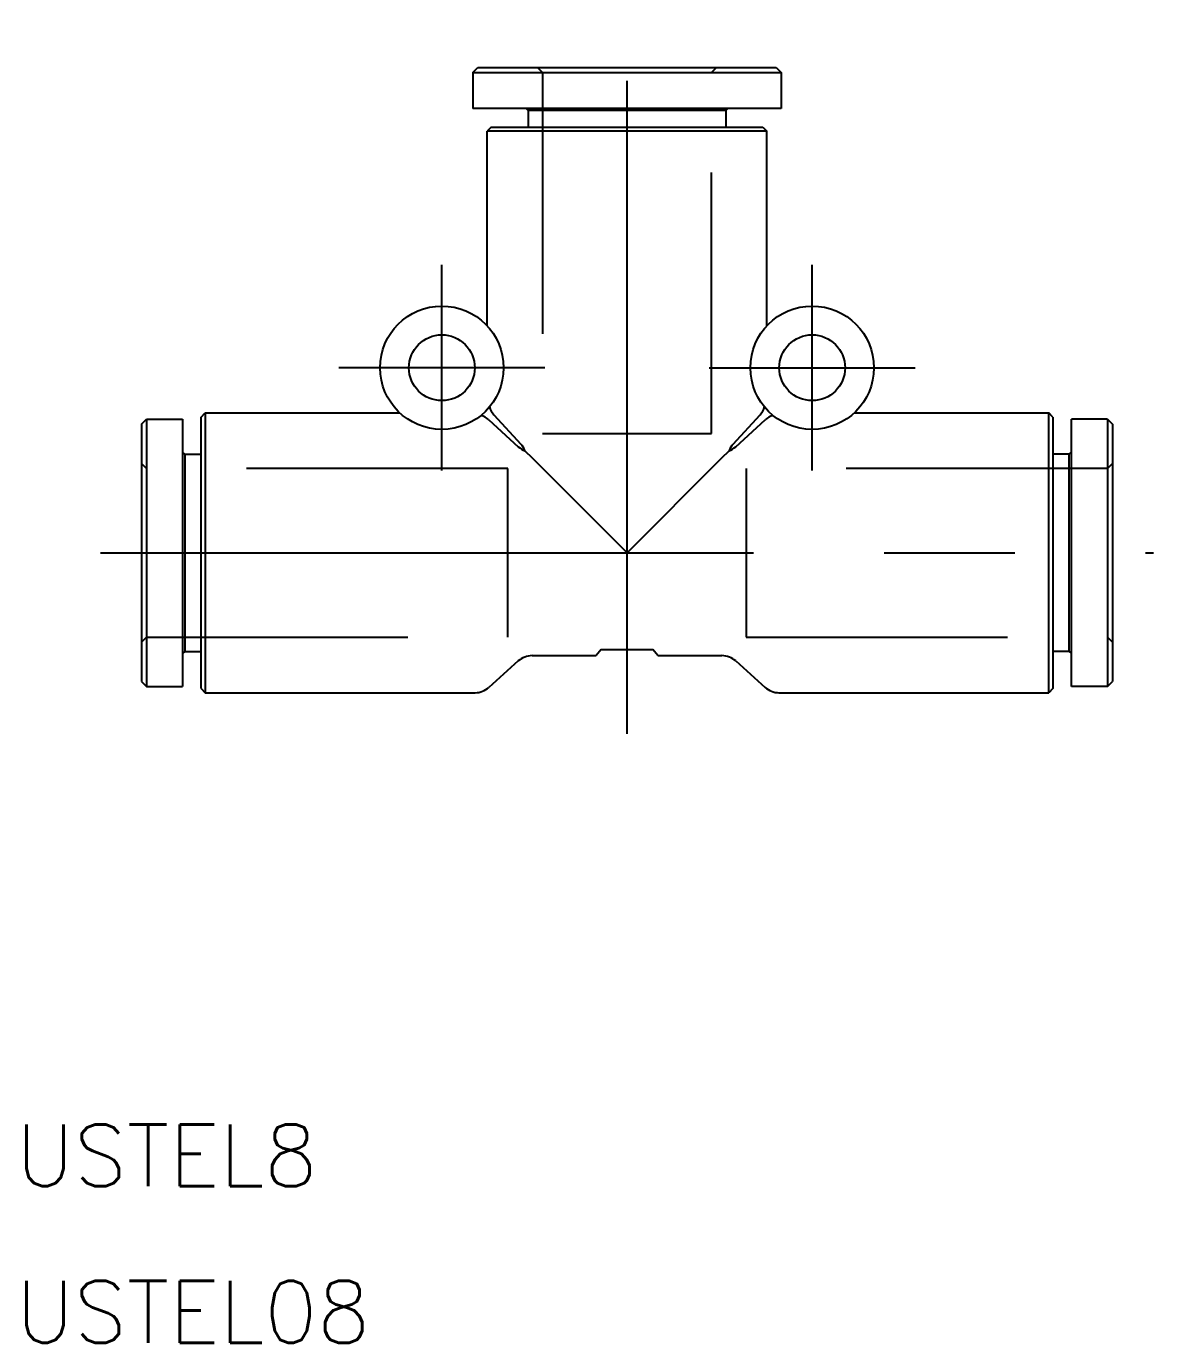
# Model space of a CAD drawing. Extents: x -29.2 to 56.3, y -38.4 to 25.6.
# Drawn here: x -29.2 to 25.6, y -38.4 to 25.6 of the extents above; entities that cross this region are included whole.
import ezdxf

# ---------------------------------------------------------------- set-up
doc = ezdxf.new("R2010")
doc.units = 0
doc.linetypes.add('CENTER', pattern=[50.8, 31.75, -6.35, 6.35, -6.35])
doc.linetypes.add('DASHED', pattern=[19.05, 12.7, -6.35])
doc.layers.get('0').update_dxf_attribs({"linetype": 'CONTINUOUS'})
doc.layers.add('CENTER', color=1, linetype='CENTER')
doc.styles.get("Standard").update_dxf_attribs({"font": 'txt.shx', "height": 3, "bigfont": 'bigfont.shx'})

msp = doc.modelspace()

# ---------------------------------------------------------------- linework, layer by layer
at = {"color": 7, "linetype": 'CONTINUOUS'}
for p, q in [((-7.5, 23.35), (-7.25, 23.6)), ((-7.5, 23.35), (0, 23.35)), ((-7.5, 23.35), (-7.5, 21.6)), ((-7.25, 23.6), (0, 23.6)), ((0, 23.6), (7.25, 23.6)), ((0, 23.35), (7.5, 23.35)), ((7.25, 23.6), (7.5, 23.35)), ((7.5, 23.35), (7.5, 21.6)), ((7.5, 21.6), (-7.5, 21.6)), ((-4.8, 21.5), (-4.9, 21.6)), ((4.8, 21.5), (-4.8, 21.5)), ((-4.8, 21.5), (-4.8, 20.7)), ((4.8, 21.5), (4.9, 21.6)), ((4.8, 21.5), (4.8, 20.7)), ((-6.6, 20.7), (-6.8, 20.5)), ((-6.8, 11.039608), (-6.8, 20.5)), ((6.8, 20.5), (-6.8, 20.5)), ((-6.6, 20.7), (6.6, 20.7)), ((6.6, 20.7), (6.8, 20.5)), ((6.8, 11.039608), (6.8, 20.5)), ((-23.6, 6.25), (-23.35, 6.5)), ((-23.35, 6.5), (-23.35, -6.5)), ((-23.35, 6.5), (-21.6, 6.5)), ((-21.6, 6.5), (-21.6, -6.5)), ((-20.7, 6.6), (-20.5, 6.8)), ((-20.7, -6.6), (-20.7, 6.6)), ((-20.5, 6.8), (-11.039608, 6.8)), ((-20.5, 6.8), (-20.5, -6.8)), ((-6.714478, 6.46675), (-5.284819, 5.161162)), ((-6.46675, 6.714478), (-5.161162, 5.284819)), ((5.161162, 5.284819), (6.46675, 6.714478)), ((5.284819, 5.161162), (6.714478, 6.46675)), ((11.039608, 6.8), (20.5, 6.8)), ((20.5, -6.8), (20.5, 6.8)), ((20.7, 6.6), (20.5, 6.8)), ((20.7, 6.6), (20.7, -6.6)), ((21.6, -6.5), (21.6, 6.5)), ((23.35, 6.5), (21.6, 6.5)), ((23.35, 6.5), (23.35, -6.5)), ((23.35, 6.5), (23.6, 6.25)), ((-23.6, 6.25), (-23.6, -6.25)), ((23.6, 6.25), (23.6, -6.25)), ((-21.5, 4.8), (-21.6, 4.9)), ((-21.5, 4.8), (-21.5, -4.8)), ((-21.5, 4.8), (-20.7, 4.8)), ((-4.961845, 4.961845), (-4.616264, 4.616264)), ((-4.616264, 4.616264), (0, 0)), ((0, 0), (4.616264, 4.616264)), ((4.616264, 4.616264), (4.961845, 4.961845)), ((21.5, 4.8), (20.7, 4.8)), ((21.5, 4.8), (21.6, 4.9)), ((21.5, -4.8), (21.5, 4.8)), ((-21.5, -4.8), (-21.6, -4.9)), ((-21.5, -4.8), (-20.7, -4.8)), ((-4.616264, -5), (-1.5, -5)), ((-1.25, -4.7), (-1.5, -5)), ((-1.25, -4.7), (1.25, -4.7)), ((1.5, -5), (1.25, -4.7)), ((1.5, -5), (4.616264, -5)), ((21.5, -4.8), (20.7, -4.8)), ((21.5, -4.8), (21.6, -4.9)), ((-5.285229, -5.256706), (-6.714771, -6.543294)), ((5.285229, -5.256706), (6.714771, -6.543294)), ((-23.6, -6.25), (-23.35, -6.5)), ((23.35, -6.5), (23.6, -6.25)), ((-23.35, -6.5), (-21.6, -6.5)), ((-20.7, -6.6), (-20.5, -6.8)), ((-20.5, -6.8), (-7.383736, -6.8)), ((7.383736, -6.8), (20.5, -6.8)), ((20.7, -6.6), (20.5, -6.8)), ((23.35, -6.5), (21.6, -6.5))]:
    msp.add_line(p, q, dxfattribs=at)
at = {"color": 3, "linetype": 'DASHED'}
for p, q in [((-4.35, 23.6), (-4.1, 23.35)), ((-4.1, 23.35), (-4.1, 5.8)), ((4.1, 23.35), (4.35, 23.6)), ((4.1, 5.8), (4.1, 23.35)), ((-4.1, 5.8), (4.1, 5.8)), ((-23.35, 4.1), (-23.6, 4.35)), ((-5.8, 4.1), (-23.35, 4.1)), ((-5.8, -4.1), (-5.8, 4.1)), ((23.35, 4.1), (5.8, 4.1)), ((5.8, 4.1), (5.8, -4.1)), ((23.6, 4.35), (23.35, 4.1)), ((-23.6, -4.35), (-23.35, -4.1)), ((-23.35, -4.1), (-5.8, -4.1)), ((5.8, -4.1), (23.35, -4.1)), ((23.35, -4.1), (23.6, -4.35))]:
    msp.add_line(p, q, dxfattribs=at)
at = {"color": 7, "linetype": 'CONTINUOUS'}
for centre, radius in [((-9, 9), 3), ((9, 9), 3), ((-9, 9), 1.6), ((9, 9), 1.6)]:
    msp.add_circle(centre, radius, dxfattribs=at)
for centre, radius, start, end in [((-5.727754, 7.387316), 0.998978, 197.04347029, 222.3170747), ((5.727754, 7.387316), 0.998978, 317.68292519, 342.95653005), ((-7.387316, 5.727754), 0.998978, 47.68292519, 72.95653005), ((7.387316, 5.727754), 0.998978, 107.04347029, 132.3170747), ((-4.609155, 5.897728), 1.000133, 227.46943538, 249.35094363), ((-5.897728, 4.609155), 1.000133, 20.64905637, 42.53056462), ((5.897728, 4.609155), 1.000133, 137.46943537, 159.35094365), ((4.609155, 5.897728), 1.000133, 290.64905635, 312.53056463), ((-4.616264, -6), 1, 90, 131.9872125), ((4.616264, -6), 1, 48.0127875, 90), ((-7.383736, -5.8), 1, 270, 311.9872125), ((7.383736, -5.8), 1, 228.0127875, 270)]:
    msp.add_arc(centre, radius, start, end, dxfattribs=at)
at = {"layer": 'CENTER', "color": 1, "linetype": 'CENTER'}
for p, q in [((0, -8.8), (0, 25.6)), ((-9, 4), (-9, 14)), ((9, 4), (9, 14)), ((-4, 9), (-14, 9)), ((4, 9), (14, 9)), ((-25.6, 0), (25.6, 0))]:
    msp.add_line(p, q, dxfattribs=at)

# ---------------------------------------------------------------- texts
at = {"color": 7, "linetype": 'CONTINUOUS'}
for s, p in [('USTEL8', (-29.712493, -30.797215)), ('USTEL08', (-29.712493, -38.40397))]:
    msp.add_text(s, height=3, dxfattribs=at).set_placement(p)

doc.saveas('drawing.dxf')
